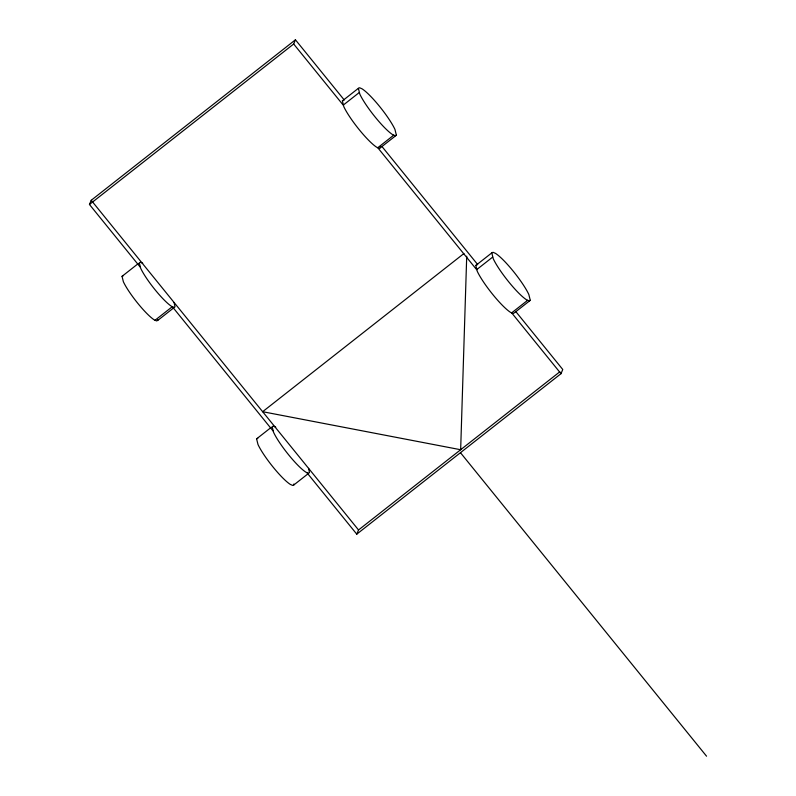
<?xml version="1.0" encoding="UTF-8"?>
<svg xmlns="http://www.w3.org/2000/svg" width="796" height="796" viewBox="0 0 796 796"><rect width="100%" height="100%" fill="white"/><g stroke="black" fill="none" stroke-linecap="round" stroke-linejoin="round"><path stroke-width="1.19" d="M466.715 256.183L460.655 449.73L262.64 411.701L463.939 253.526M140.245 267.118L89.451 204.472L91.222 200.284L295.445 39.8L344.24 99.978M89.451 204.472L293.674 43.999L295.445 39.8M306.838 472.585L356.767 534.166L358.538 529.967L559.847 371.782M356.767 534.166L560.991 373.692L562.762 369.493L515.798 311.564M342.389 100.883L358.379 88.316L359.603 87.749L362.041 88.814A30.298 5.035 51.8 0 1 394.955 129.42L396.388 135.191L380.398 147.757L379.175 148.325L376.737 147.26A30.298 5.035 51.8 0 1 343.812 106.664L342.389 100.883L343.613 100.316M174.065 307.584L157.757 320.4L156.613 320.927L154.325 319.922A28.477 4.736 51.8 0 1 123.38 281.774L122.037 276.341L138.345 263.526M359.235 92.555L343.235 105.122L293.674 43.999M155.051 320.251L172.314 306.679L273.038 430.905M393.761 135.151L377.772 147.718L476.655 269.665L492.644 257.098M475.809 265.446L491.809 252.879L493.042 252.302L495.51 253.387A30.666 5.094 51.8 0 1 528.823 294.47L530.275 300.321L514.286 312.888L513.042 313.465L510.574 312.38A30.666 5.094 51.8 0 1 477.262 271.297L475.809 265.446L477.053 264.869M308.51 473.431L293.913 484.893L292.719 485.451L290.321 484.406A29.75 4.945 51.8 0 1 258.004 444.536L256.591 438.865L271.187 427.392M527.668 300.291L511.669 312.858L560.991 373.692M396.388 135.191L395.164 135.758L392.726 134.693A30.298 5.035 51.8 0 1 359.812 94.097L358.379 88.316M122.037 276.341L123.191 275.804M530.275 300.321L529.032 300.898L526.574 299.813A30.666 5.094 51.8 0 1 493.251 258.73L491.809 252.879M256.591 438.865L257.795 438.307M142.743 263.247L140.454 262.242L139.31 262.77L140.653 268.202A28.477 4.736 51.8 0 0 171.588 306.361L173.876 307.365L175.03 306.828L174.085 302.48M275.754 427.124L273.366 426.069L272.162 426.626L273.565 432.308A29.75 4.945 51.8 0 0 305.893 472.167L308.281 473.222L309.485 472.665L308.609 468.386M381.881 146.404L477.65 264.521M460.546 452.795L706.549 756.2M91.222 200.284L358.538 529.967M380.369 146.832L380.398 147.757M293.883 483.978L293.913 484.893M157.727 319.524L157.757 320.4"/></g></svg>
